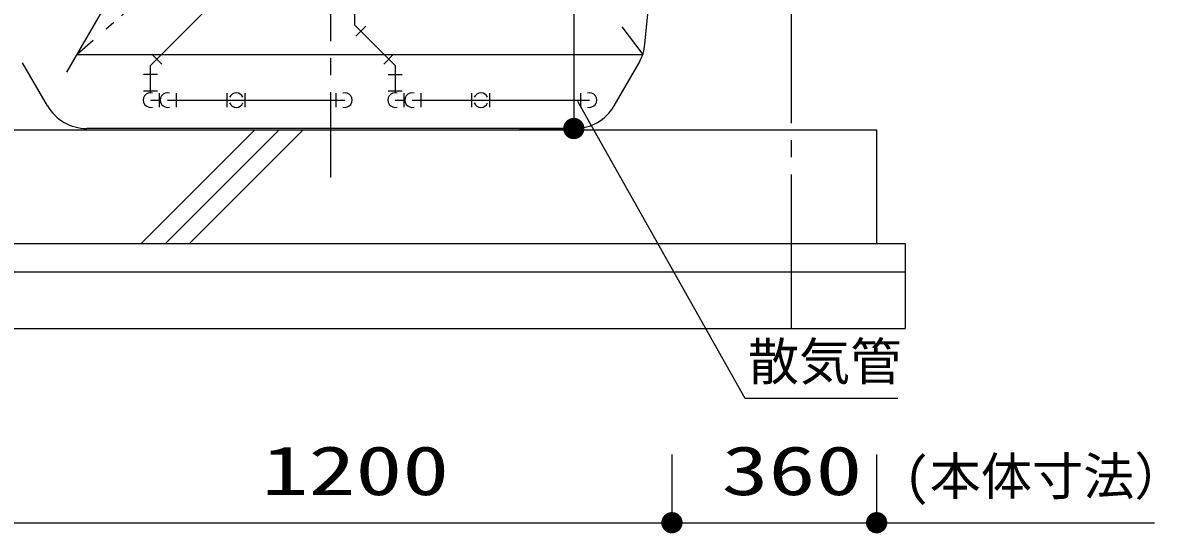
# Model space of a CAD drawing. Units: millimetres, scale not verified. Extents: x -9673 to 7645, y -6713 to 5365.
# Drawn here: x -16 to 1975, y -4671 to -3772 of the extents above; entities that cross this region are included whole.
import ezdxf
from ezdxf.enums import TextEntityAlignment as Align

# ---------------------------------------------------------------- set-up
doc = ezdxf.new("R2010")
doc.units = ezdxf.units.MM
doc.header["$LTSCALE"] = 30
for name, pattern in [('CHAIN1', [8, 5, -1, 1, -1]), ('CHAIN2', [12, 9, -1, 1, -1]), ('DOUBLE_CHAIN1', [8.8, 5, -1, 0.6, -0.6, 0.6, -1])]:
    doc.linetypes.add(name, pattern=pattern)
for name, color, linetype, lineweight in [('0-1_KIKI', 3, 'Continuous', 25), ('0-3_A-PIPE', 2, 'Continuous', 25), ('0-5_MOJI', 7, 'Continuous', 25)]:
    doc.layers.add(name, color=color, linetype=linetype, lineweight=lineweight)
doc.styles.add('MS Gothic', font='')
doc.styles.add('ＭＳ ゴシック', font='')
doc.styles.get('MS Gothic').set_extended_font_data('MS Gothic')
doc.styles.get('ＭＳ ゴシック').set_extended_font_data('MS Gothic')

msp = doc.modelspace()

# ---------------------------------------------------------------- linework, layer by layer
at = {"layer": '0-1_KIKI', "linetype": 'CHAIN1'}
msp.add_line((526.32, -4044.75), (526.32, -2068.7), dxfattribs=at)
at = {"layer": '0-1_KIKI'}
for p, q in [((568.02, -2506.32), (568.02, -3776.32)), ((62.09, -3859.53), (406.32, -3263.32)), ((1078.79, -3809.87), (1130.3, -3266.27)), ((209.02, -3847.62), (464.02, -3592.62)), ((639.32, -3847.62), (568.02, -3776.32)), ((570.51, -3796.16), (587.86, -3778.81)), ((79.94, -3828.62), (1074.84, -3828.62)), ((211.51, -3827.77), (228.86, -3845.12)), ((636.82, -3827.77), (619.47, -3845.12)), ((27.98, -3918.62), (-15.74, -3842.89)), ((209.02, -3895.82), (209.02, -3847.62)), ((639.32, -3847.62), (639.32, -3895.82)), ((1024.65, -3918.62), (1068.37, -3842.89)), ((221.28, -3863.41), (196.75, -3863.41)), ((627.05, -3863.41), (651.58, -3863.41)), ((196.75, -3892.41), (221.28, -3892.41)), ((224.81, -3920.88), (224.81, -3896.35)), ((254.81, -3920.88), (254.81, -3896.35)), ((344.22, -3920.88), (344.22, -3896.35)), ((375.81, -3920.88), (375.81, -3896.35)), ((535.22, -3896.35), (535.22, -3920.88)), ((627.05, -3892.41), (651.58, -3892.41)), ((655.11, -3920.88), (655.11, -3896.35)), ((685.11, -3920.88), (685.11, -3896.35)), ((774.52, -3920.88), (774.52, -3896.35)), ((806.11, -3920.88), (806.11, -3896.35)), ((965.52, -3896.35), (965.52, -3920.88)), ((209.02, -3908.62), (226.22, -3908.62)), ((239.02, -3908.62), (551.02, -3908.62)), ((639.32, -3908.62), (656.52, -3908.62)), ((669.32, -3908.62), (981.32, -3908.62))]:
    msp.add_line(p, q, dxfattribs=at)
at = {"layer": '0-1_KIKI', "linetype": 'DOUBLE_CHAIN1'}
for p, q in [((1101.2, -2933.62), (79.94, -3828.62)), ((406.32, -2933.62), (1074.84, -3828.62))]:
    msp.add_line(p, q, dxfattribs=at)
at = {"layer": '0-1_KIKI', "color": 4}
for p, q in [((1255.33, -4433.32), (960.89, -3910.98)), ((1523.82, -4433.32), (1255.33, -4433.32))]:
    msp.add_line(p, q, dxfattribs=at)
at = {"layer": '0-1_KIKI'}
msp.add_lwpolyline([(955.37, -3958.62), (926.32, -3958.62), (126.32, -3958.62), (97.26, -3958.62)], dxfattribs=at)
for centre, radius, start, end in [((999.09, -3802.89), 80, 330, 355), ((209.02, -3908.62), 12.8, 73.40184, 286.59816), ((239.02, -3908.62), 12.8, 73.40184, 286.59816), ((360.02, -3908.62), 12.8, 22.9932, 157.0068), ((551.02, -3908.62), 12.8, 253.40184, 106.59816), ((639.32, -3908.62), 12.8, 73.40184, 286.59816), ((669.32, -3908.62), 12.8, 73.40184, 286.59816), ((790.32, -3908.62), 12.8, 22.9932, 157.0068), ((981.32, -3908.62), 12.8, 253.40184, 106.59816), ((97.26, -3878.62), 80, 210, 270), ((360.02, -3908.62), 12.8, 202.9932, 337.0068), ((790.32, -3908.62), 12.8, 202.9932, 337.0068), ((955.37, -3878.62), 80, 270, 330)]:
    msp.add_arc(centre, radius, start, end, dxfattribs=at)
at = {"layer": '0-3_A-PIPE', "linetype": 'CHAIN2'}
msp.add_line((1336.32, -4309.2), (1336.32, -2070.14), dxfattribs=at)
at = {"layer": '0-3_A-PIPE'}
for p, q in [((-183.68, -3960.62), (1486.32, -3960.62)), ((192.92, -4160.62), (392.92, -3960.62)), ((235.35, -4160.62), (435.35, -3960.62)), ((277.77, -4160.62), (477.77, -3960.62)), ((1486.32, -3960.62), (1486.32, -4160.62)), ((-483.68, -4160.62), (1536.32, -4160.62)), ((1536.32, -4160.62), (1536.32, -4260.62)), ((-483.68, -4210.62), (1536.32, -4210.62)), ((1536.32, -4210.62), (1536.32, -4310.62))]:
    msp.add_line(p, q, dxfattribs=at)
msp.add_lwpolyline([(-483.68, -4210.62), (-483.68, -4310.62), (1536.32, -4310.62)], dxfattribs=at)
at = {"layer": '0-5_MOJI', "color": 4}
for p, q in [((953.71, -2773.61), (953.71, -3958.62)), ((857.99, -3958.62), (953.71, -3958.62)), ((1126.32, -4532), (1126.32, -4652)), ((1126.32, -4532), (1126.32, -4652)), ((1486.32, -4532), (1486.32, -4652)), ((-73.68, -4652), (1126.32, -4652)), ((1126.32, -4652), (1486.32, -4652)), ((1486.32, -4652), (1974.77, -4652))]:
    msp.add_line(p, q, dxfattribs=at)
at = {"layer": '0-5_MOJI'}
for points in [[(950.06, -3940.23), (953.71, -3958.62), (946.54, -3941.29)], [(953.71, -3939.87), (953.71, -3958.62), (950.06, -3940.23)], [(957.37, -3940.23), (953.71, -3958.62), (953.71, -3939.87)], [(960.89, -3941.29), (953.71, -3958.62), (957.37, -3940.23)], [(935.32, -3954.96), (953.71, -3958.62), (934.96, -3958.62)], [(934.96, -3958.62), (953.71, -3958.62), (935.32, -3962.27)], [(936.39, -3951.44), (953.71, -3958.62), (935.32, -3954.96)], [(935.32, -3962.27), (953.71, -3958.62), (936.39, -3965.79)], [(938.12, -3948.2), (953.71, -3958.62), (936.39, -3951.44)], [(936.39, -3965.79), (953.71, -3958.62), (938.12, -3969.03)], [(940.45, -3945.36), (953.71, -3958.62), (938.12, -3948.2)], [(938.12, -3969.03), (953.71, -3958.62), (940.45, -3971.87)], [(943.3, -3943.03), (953.71, -3958.62), (940.45, -3945.36)], [(940.45, -3971.87), (953.71, -3958.62), (943.3, -3974.21)], [(946.54, -3941.29), (953.71, -3958.62), (943.3, -3943.03)], [(943.3, -3974.21), (953.71, -3958.62), (946.54, -3975.94)], [(946.54, -3975.94), (953.71, -3958.62), (950.06, -3977.01)], [(950.06, -3977.01), (953.71, -3958.62), (953.71, -3977.37)], [(964.13, -3943.03), (953.71, -3958.62), (960.89, -3941.29)], [(966.97, -3945.36), (953.71, -3958.62), (964.13, -3943.03)], [(969.3, -3948.2), (953.71, -3958.62), (966.97, -3945.36)], [(971.04, -3951.44), (953.71, -3958.62), (969.3, -3948.2)], [(972.1, -3954.96), (953.71, -3958.62), (971.04, -3951.44)], [(972.46, -3958.62), (953.71, -3958.62), (972.1, -3954.96)], [(953.71, -3977.37), (953.71, -3958.62), (957.37, -3977.01)], [(957.37, -3977.01), (953.71, -3958.62), (960.89, -3975.94)], [(960.89, -3975.94), (953.71, -3958.62), (964.13, -3974.21)], [(964.13, -3974.21), (953.71, -3958.62), (966.97, -3971.87)], [(966.97, -3971.87), (953.71, -3958.62), (969.3, -3969.03)], [(969.3, -3969.03), (953.71, -3958.62), (971.04, -3965.79)], [(971.04, -3965.79), (953.71, -3958.62), (972.1, -3962.27)], [(972.1, -3962.27), (953.71, -3958.62), (972.46, -3958.62)], [(1115.9, -4636.41), (1126.32, -4652), (1113.06, -4638.75)], [(1115.9, -4636.41), (1126.32, -4652), (1113.06, -4638.75)], [(1119.14, -4634.68), (1126.32, -4652), (1115.9, -4636.41)], [(1119.14, -4634.68), (1126.32, -4652), (1115.9, -4636.41)], [(1122.66, -4633.61), (1126.32, -4652), (1119.14, -4634.68)], [(1122.66, -4633.61), (1126.32, -4652), (1119.14, -4634.68)], [(1126.32, -4633.25), (1126.32, -4652), (1122.66, -4633.61)], [(1126.32, -4633.25), (1126.32, -4652), (1122.66, -4633.61)], [(1129.97, -4633.61), (1126.32, -4652), (1126.32, -4633.25)], [(1129.97, -4633.61), (1126.32, -4652), (1126.32, -4633.25)], [(1133.49, -4634.68), (1126.32, -4652), (1129.97, -4633.61)], [(1133.49, -4634.68), (1126.32, -4652), (1129.97, -4633.61)], [(1136.73, -4636.41), (1126.32, -4652), (1133.49, -4634.68)], [(1136.73, -4636.41), (1126.32, -4652), (1133.49, -4634.68)], [(1139.57, -4638.75), (1126.32, -4652), (1136.73, -4636.41)], [(1139.57, -4638.75), (1126.32, -4652), (1136.73, -4636.41)], [(1475.9, -4636.41), (1486.32, -4652), (1473.06, -4638.75)], [(1479.14, -4634.68), (1486.32, -4652), (1475.9, -4636.41)], [(1482.66, -4633.61), (1486.32, -4652), (1479.14, -4634.68)], [(1486.32, -4633.25), (1486.32, -4652), (1482.66, -4633.61)], [(1489.97, -4633.61), (1486.32, -4652), (1486.32, -4633.25)], [(1493.49, -4634.68), (1486.32, -4652), (1489.97, -4633.61)], [(1496.73, -4636.41), (1486.32, -4652), (1493.49, -4634.68)], [(1499.57, -4638.75), (1486.32, -4652), (1496.73, -4636.41)], [(1107.93, -4648.35), (1126.32, -4652), (1107.57, -4652)], [(1107.93, -4648.35), (1126.32, -4652), (1107.57, -4652)], [(1107.57, -4652), (1126.32, -4652), (1107.93, -4655.66)], [(1107.57, -4652), (1126.32, -4652), (1107.93, -4655.66)], [(1108.99, -4644.83), (1126.32, -4652), (1107.93, -4648.35)], [(1108.99, -4644.83), (1126.32, -4652), (1107.93, -4648.35)], [(1107.93, -4655.66), (1126.32, -4652), (1108.99, -4659.18)], [(1107.93, -4655.66), (1126.32, -4652), (1108.99, -4659.18)], [(1110.73, -4641.59), (1126.32, -4652), (1108.99, -4644.83)], [(1110.73, -4641.59), (1126.32, -4652), (1108.99, -4644.83)], [(1108.99, -4659.18), (1126.32, -4652), (1110.73, -4662.42)], [(1108.99, -4659.18), (1126.32, -4652), (1110.73, -4662.42)], [(1113.06, -4638.75), (1126.32, -4652), (1110.73, -4641.59)], [(1113.06, -4638.75), (1126.32, -4652), (1110.73, -4641.59)], [(1110.73, -4662.42), (1126.32, -4652), (1113.06, -4665.26)], [(1110.73, -4662.42), (1126.32, -4652), (1113.06, -4665.26)], [(1113.06, -4665.26), (1126.32, -4652), (1115.9, -4667.59)], [(1113.06, -4665.26), (1126.32, -4652), (1115.9, -4667.59)], [(1115.9, -4667.59), (1126.32, -4652), (1119.14, -4669.33)], [(1115.9, -4667.59), (1126.32, -4652), (1119.14, -4669.33)], [(1119.14, -4669.33), (1126.32, -4652), (1122.66, -4670.39)], [(1119.14, -4669.33), (1126.32, -4652), (1122.66, -4670.39)], [(1122.66, -4670.39), (1126.32, -4652), (1126.32, -4670.75)], [(1122.66, -4670.39), (1126.32, -4652), (1126.32, -4670.75)], [(1141.91, -4641.59), (1126.32, -4652), (1139.57, -4638.75)], [(1141.91, -4641.59), (1126.32, -4652), (1139.57, -4638.75)], [(1143.64, -4644.83), (1126.32, -4652), (1141.91, -4641.59)], [(1143.64, -4644.83), (1126.32, -4652), (1141.91, -4641.59)], [(1144.71, -4648.35), (1126.32, -4652), (1143.64, -4644.83)], [(1144.71, -4648.35), (1126.32, -4652), (1143.64, -4644.83)], [(1145.07, -4652), (1126.32, -4652), (1144.71, -4648.35)], [(1145.07, -4652), (1126.32, -4652), (1144.71, -4648.35)], [(1126.32, -4670.75), (1126.32, -4652), (1129.97, -4670.39)], [(1129.97, -4670.39), (1126.32, -4652), (1133.49, -4669.33)], [(1133.49, -4669.33), (1126.32, -4652), (1136.73, -4667.59)], [(1136.73, -4667.59), (1126.32, -4652), (1139.57, -4665.26)], [(1139.57, -4665.26), (1126.32, -4652), (1141.91, -4662.42)], [(1141.91, -4662.42), (1126.32, -4652), (1143.64, -4659.18)], [(1143.64, -4659.18), (1126.32, -4652), (1144.71, -4655.66)], [(1144.71, -4655.66), (1126.32, -4652), (1145.07, -4652)], [(1126.32, -4670.75), (1126.32, -4652), (1129.97, -4670.39)], [(1129.97, -4670.39), (1126.32, -4652), (1133.49, -4669.33)], [(1133.49, -4669.33), (1126.32, -4652), (1136.73, -4667.59)], [(1136.73, -4667.59), (1126.32, -4652), (1139.57, -4665.26)], [(1139.57, -4665.26), (1126.32, -4652), (1141.91, -4662.42)], [(1141.91, -4662.42), (1126.32, -4652), (1143.64, -4659.18)], [(1143.64, -4659.18), (1126.32, -4652), (1144.71, -4655.66)], [(1144.71, -4655.66), (1126.32, -4652), (1145.07, -4652)], [(1467.93, -4648.35), (1486.32, -4652), (1467.57, -4652)], [(1467.57, -4652), (1486.32, -4652), (1467.93, -4655.66)], [(1468.99, -4644.83), (1486.32, -4652), (1467.93, -4648.35)], [(1467.93, -4655.66), (1486.32, -4652), (1468.99, -4659.18)], [(1470.73, -4641.59), (1486.32, -4652), (1468.99, -4644.83)], [(1468.99, -4659.18), (1486.32, -4652), (1470.73, -4662.42)], [(1473.06, -4638.75), (1486.32, -4652), (1470.73, -4641.59)], [(1470.73, -4662.42), (1486.32, -4652), (1473.06, -4665.26)], [(1473.06, -4665.26), (1486.32, -4652), (1475.9, -4667.59)], [(1475.9, -4667.59), (1486.32, -4652), (1479.14, -4669.33)], [(1479.14, -4669.33), (1486.32, -4652), (1482.66, -4670.39)], [(1482.66, -4670.39), (1486.32, -4652), (1486.32, -4670.75)], [(1501.91, -4641.59), (1486.32, -4652), (1499.57, -4638.75)], [(1503.64, -4644.83), (1486.32, -4652), (1501.91, -4641.59)], [(1504.71, -4648.35), (1486.32, -4652), (1503.64, -4644.83)], [(1505.07, -4652), (1486.32, -4652), (1504.71, -4648.35)], [(1486.32, -4670.75), (1486.32, -4652), (1489.97, -4670.39)], [(1489.97, -4670.39), (1486.32, -4652), (1493.49, -4669.33)], [(1493.49, -4669.33), (1486.32, -4652), (1496.73, -4667.59)], [(1496.73, -4667.59), (1486.32, -4652), (1499.57, -4665.26)], [(1499.57, -4665.26), (1486.32, -4652), (1501.91, -4662.42)], [(1501.91, -4662.42), (1486.32, -4652), (1503.64, -4659.18)], [(1503.64, -4659.18), (1486.32, -4652), (1504.71, -4655.66)], [(1504.71, -4655.66), (1486.32, -4652), (1505.07, -4652)]]:
    msp.add_solid(points, dxfattribs=at)

# ---------------------------------------------------------------- texts
at = {"layer": '0-1_KIKI', "color": 4, "style": 'MS Gothic'}
msp.add_text('散気管', height=65.98, dxfattribs=at).set_placement((1259.9, -4421.18), align=Align.BOTTOM_LEFT)
at = {"layer": '0-5_MOJI', "color": 3, "style": 'ＭＳ ゴシック', "width": 1.4}
for s, p in [('1200', (404.6, -4629.5)), ('360', (1213.74, -4629.5))]:
    msp.add_text(s, height=86.59, dxfattribs=at).set_placement(p, align=Align.BOTTOM_LEFT)
at = {"layer": '0-5_MOJI', "color": 4, "style": 'MS Gothic'}
msp.add_text('(本体寸法）', height=65.98, dxfattribs=at).set_placement((1534.73, -4623.07), align=Align.BOTTOM_LEFT)

doc.saveas('drawing.dxf')
